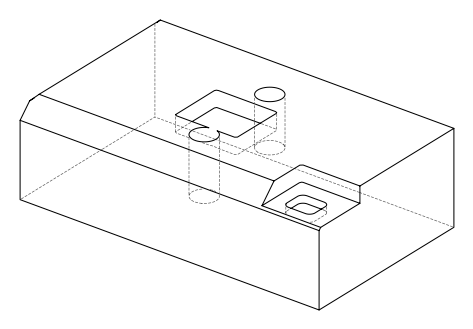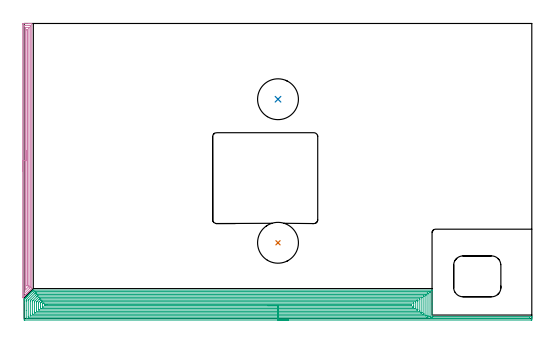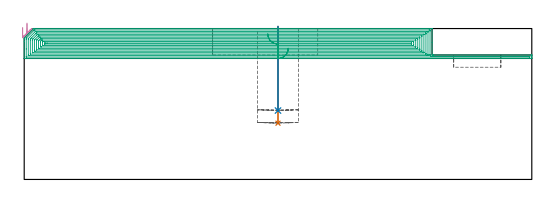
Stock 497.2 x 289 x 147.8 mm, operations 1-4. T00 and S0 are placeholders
(PLAN: 7 operations, 3 tool changes, 196 min)
(1 INDEXABLE_INSERT_DRILL_BLIND_HOLE_FROM_SOLID | STEP1POCKET | NXT0302_035 | 0.38 min | 115821 mm3)
(2 INDEXABLE_INSERT_DRILL_BLIND_HOLE_FROM_SOLID_1 | STEP1POCKET_1 | NXT0302_035 | 0.33 min | 100248 mm3)
(3 AREA_MILL | FG_CHAMFER_SURFACE | UGT0205_001 | 36.92 min | 199825 mm3)
(4 AREA_MILL_1 | FG_CHAMFER_SURFACE_1 | UGT0205_001 | 8.62 min | 10396 mm3)
(5 MILL_CORNER_NOTCH_RECTANGULAR | CORNER_NOTCH_RECTANGULAR | NXT0201_008 | Follow Part, ap 1.5, ae 75% | 74.62 min | 193589 mm3)
(6 MILL_RECTANGULAR_POCKET | POCKET_RECTANGULAR_STRAIGHT | NXT0201_008 | Follow Part, ap 1.5, ae 75% | 73.96 min | 236614 mm3)
(7 MILL_RECTANGULAR_POCKET_1 | POCKET_RECTANGULAR_STRAIGHT_1 | UGT0201_100 | Follow Part, ap 4.5, ae 75% | 1.18 min | 21319 mm3)
(TOOL NXT0302_035 | Index. Insert Drill 40mm [880-D4000L40-05] | D40 PA176 FL200 Z2)
(TOOL UGT0205_001 | Chamfer Mill 20 x 3 x 45 deg. | D20 FL50 Z2)
(TOOL NXT0201_008 | ENDMILL 6mm [2P460-0600-NA 1630] | D6 FL26 Z6)
(TOOL UGT0201_100 | End Mill 18 mm | D18 FL22 Z2)
(OP 1 INDEXABLE_INSERT_DRILL_BLIND_HOLE_FROM_SOLID)
G17 G21 G94 G90
T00 M6
G54
G17 G0 G90 X248.6 Y74.2 S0 M3
G43 Z157.8 H1
G94 G81 G98 Z55.1 F250. R149.8
G80
M5
M2
(OP 2 INDEXABLE_INSERT_DRILL_BLIND_HOLE_FROM_SOLID_1)
G17 G21 G94 G90
T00 M6
G54
G17 G0 G90 X248.6 Y214.8 S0 M3
G43 Z157.8 H1
G94 G81 G98 Z67.5 F250. R149.8
G80
M5
M2
(OP 3 AREA_MILL)
G17 G21 G94 G90
T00 M6
G54
G17 G0 G90 X258.6 Y-1.5 S1061 M3
G43 Z157.8 H0
Z128.5
G94 G1 X258.562 Z127.628 F250.
X258.448 Z126.763
X258.259 Z125.912
X257.997 Z125.08
X257.663 Z124.274
X257.26 Z123.5
X256.792 Z122.764
X256.26 Z122.072
X255.671 Z121.429
X255.028 Z120.84
X254.336 Z120.308
X253.6 Z119.84
X252.826 Z119.437
X252.02 Z119.103
X251.188 Z118.841
X250.336 Z118.652
X249.472 Z118.538
X248.6 Z118.5
X0.622
X0.225 Y-1.496 Z118.502
X0.01 Y-1.492 Z118.506
X0. Y-1.273 Z118.724
Y15.188 Z135.184
Y17.573 Z137.568
Y18.554 Z138.554
X0.01 Y18.9 Z138.899
X0.175 Y19.073 Z139.072
X0.622 Y19.523 Z139.52
X1.327 Y20.227 Z140.227
X1.515 Y20.416 Z140.414
X1.621 Y20.522 Z140.519
X2.212 Y21.112 Z141.111
X2.8 Y21.701 Z141.699
X3.096 Y21.996 Z141.996
X3.749 Y22.65 Z142.649
X4.643 Y23.543 Z143.542
X5.537 Y24.437 Z144.436
X6.43 Y25.33 Z145.33
X7.324 Y26.224 Z146.224
X8.108 Y27.009 Z147.007
X8.217 Y27.119 Z147.115
X8.846 Y27.746 Z147.745
X8.856 Y27.756 Z147.754
X8.899 Y27.797 Z147.787
X9.558 Y27.8 Z147.8
X399.174
X399.491 Y27.795 Z147.791
X399.5 Y27.761 Z147.757
Y14.295 Z134.294
Y1.9 Z121.9
X399.941
X400.068 Y1.905 Z121.895
X400.096 Z121.894
X400.127
X400.155 Y1.908 Z121.891
X400.189 Y1.903 Z121.896
X400.301 Y1.906 Z121.89
X400.302 Y1.905 Z121.889
X400.445 Y1.903 Z121.894
X400.455
X400.515 Y1.904
X400.532 Y1.9 Z121.9
X497.025
X497.19 Y1.897 Z121.888
X497.197 Y1.804 Z121.796
X497.2 Y1.704 Z121.704
Y1.458 Z121.457
Y0.765 Z120.76
Y-0.466 Z119.531
X497.196 Y-1.004 Z118.99
X497.191 Y-1.49 Z118.505
X497.073 Y-1.494 Z118.502
X496.578 Y-1.5 Z118.5
X248.6
Y-0.086 Z119.914
X2.374 Y-0.085 Z119.915
X2.01 Y-0.076 Z119.924
X2.006 Y0.039 Z120.039
X2.001 Y0.284 Z120.284
X2. Y7.805 Z127.805
Y17.093 Z137.093
X2.002 Y17.573 Z137.573
X2.005 Y17.973 Z137.973
X2.017 Y18.458 Z138.458
X2.209 Y18.655 Z138.655
X2.409 Y18.859 Z138.859
X9.558 Y26.008 Z146.008
X9.766 Y26.213 Z146.213
X9.867 Y26.31 Z146.31
X9.928 Y26.366 Z146.366
X10.023 Y26.379 Z146.379
X10.452 Y26.385 Z146.385
X10.486 Y26.386 Z146.386
X396.527
X397.387 Y26.38 Z146.38
X397.428 Y26.379 Z146.379
X397.49 Y26.346 Z146.346
X397.496 Y26.312 Z146.312
X397.5 Y25.535 Z145.535
Y25.423 Z145.423
X397.501 Y2.422 Z122.422
X397.507 Y2.036 Z122.036
X397.512 Y1.843 Z121.843
X397.542 Y1.65 Z121.65
X397.63 Y1.409 Z121.409
X397.758 Y1.22 Z121.22
X397.832 Y1.132 Z121.132
X397.885 Y1.078 Z121.078
X398.247 Y0.799 Z120.799
X398.281 Y0.78 Z120.78
X398.31 Y0.765 Z120.765
X398.589 Y0.649 Z120.649
X398.852 Y0.57 Z120.57
X399.174 Y0.512 Z120.512
X399.449 Y0.493 Z120.493
X399.908 Y0.487 Z120.487
X400.068 Y0.486 Z120.486
X494.791 Y0.485 Z120.485
X495.075 Y0.484 Z120.484
X495.154 Y0.481 Z120.481
X495.187 Y0.479 Z120.479
X495.19 Y0.462 Z120.462
X495.196 Y0.364 Z120.364
X495.19 Y0.054 Z120.054
X495.181 Y-0.079 Z119.921
X494.697 Y-0.086 Z119.914
X248.6
Y1.328 Z121.328
X4.52 Y1.329 Z121.329
X4.196 Y1.33 Z121.33
X4.088 Y1.332 Z121.332
X4.011 Y1.335 Z121.335
X4.007 Y1.456 Z121.456
X4.002 Y1.65 Z121.65
X4. Y1.844 Z121.844
X4.001 Y17.573 Z137.573
X4.002 Y17.766 Z137.766
X4.01 Y17.961 Z137.961
X4.015 Y18.004 Z138.004
X4.03 Y18.023 Z138.023
X4.073 Y18.07 Z138.07
X4.196 Y18.197 Z138.197
X10.65 Y24.65 Z144.65
X10.884 Y24.879 Z144.879
X10.953 Y24.942 Z144.942
X10.979 Y24.965 Z144.965
X11.025 Y24.967 Z144.967
X11.345 Y24.97 Z144.97
X11.914 Y24.971 Z144.971
X12.239 Y24.972 Z144.972
X394.706 Y24.971 Z144.971
X395.277 Y24.97 Z144.97
X395.422 Y24.967 Z144.967
X395.48 Y24.965 Z144.965
X395.496 Y24.753 Z144.753
X395.498 Y24.65 Z144.65
X395.5 Y23.864 Z143.864
Y2.633 Z122.633
X395.501 Y2.534 Z122.534
X395.514 Y1.735 Z121.735
X395.561 Y1.335 Z121.335
X395.355 Y1.333 Z121.333
X395.03 Y1.33 Z121.33
X394.706 Y1.329 Z121.329
X394.137 Y1.328 Z121.328
X248.6
Y2.743 Z122.743
X6.119
X6.063 Y2.745 Z122.745
X6.025 Y2.748 Z122.748
X6.01 Y2.75 Z122.75
X6.008 Y2.771 Z122.771
X6.004 Y2.981 Z122.981
X6. Y3.403 Z123.403
Y16.672 Z136.672
X6.009 Y17.548 Z137.548
X6.031 Y17.573 Z137.573
X6.449 Y17.997 Z137.997
X6.877 Y18.428 Z138.428
X11.33 Y22.881 Z142.881
X11.784 Y23.331 Z143.331
X11.939 Y23.482 Z143.482
X11.996 Y23.535 Z143.535
X12.029 Y23.55 Z143.55
X12.068 Y23.552 Z143.552
X12.239 Y23.556 Z143.556
X12.449 Y23.557 Z143.557
X393.13
X393.338 Y23.555 Z143.555
X393.443 Y23.553 Z143.553
X393.486 Y23.551 Z143.551
X393.49 Y23.519 Z143.519
X393.498 Y23.192 Z143.192
X393.499 Y22.881 Z142.881
X393.5 Y22.306 Z142.306
Y3.419 Z123.419
X393.497 Y2.847 Z122.847
X393.49 Y2.763 Z122.763
X393.487 Y2.749 Z122.749
X393.473 Y2.747 Z122.747
X393.431 Y2.745 Z122.745
X393.261 Y2.743 Z122.743
X248.6
Y4.157 Z124.157
X8.516 Y4.158 Z124.158
X8.219 Y4.161 Z124.161
X8.024 Y4.164 Z124.164
X8.009 Y4.172 Z124.172
X8.006 Y4.183 Z124.183
X8.003 Y4.21 Z124.21
X8.001 Y4.304 Z124.304
Y16.461 Z136.461
X8.003 Y16.689 Z136.689
X8.009 Y17.017 Z137.017
X8.011 Y17.097 Z137.097
X8.053 Y17.144 Z137.144
X8.126 Y17.222 Z137.222
X8.472 Y17.573 Z137.573
X8.567 Y17.669 Z137.669
X12.239 Y21.341 Z141.341
X12.569 Y21.669 Z141.669
X12.901 Y21.996 Z141.996
X13.019 Y22.109 Z142.109
X13.062 Y22.136 Z142.136
X14.026 Y22.143 Z142.143
X391.28 Y22.142 Z142.142
X391.379 Y22.14 Z142.14
X391.457 Y22.136 Z142.136
X391.491 Y22.133 Z142.133
X391.492 Y22.117 Z142.117
X391.496 Y21.996 Z141.996
X391.5 Y21.632 Z141.632
Y4.824 Z124.824
X391.496 Y4.304 Z124.304
X391.493 Y4.213 Z124.213
X391.491 Y4.173 Z124.173
X391.427 Y4.164 Z124.164
X391.277 Y4.16 Z124.16
X391.132 Y4.158 Z124.158
X390.386 Y4.157 Z124.157
X248.6
Y5.571 Z125.571
X10.958
X10.452 Y5.574 Z125.574
X10.058 Y5.578 Z125.578
X10.01 Y5.581 Z125.581
X10.004 Y5.631 Z125.631
X10.001 Y6.073 Z126.073
X10. Y6.52 Z126.52
Y16.25 Z136.25
X10.003 Y16.47 Z136.47
X10.007 Y16.579 Z136.579
X10.01 Y16.632 Z136.632
X10.047 Y16.689 Z136.689
X10.245 Y16.893 Z136.893
X10.452 Y17.103 Z137.103
X13.8 Y20.451 Z140.451
X14.026 Y20.673 Z140.673
X14.08 Y20.72 Z140.72
X14.124 Y20.723 Z140.723
X14.219 Y20.726 Z140.726
X14.413 Y20.728 Z140.728
X389.417 Y20.729 Z140.729
X389.461 Y20.727 Z140.727
X389.484 Y20.725 Z140.725
X389.49 Y20.724 Z140.724
X389.492 Y20.689 Z140.689
X389.498 Y20.381 Z140.381
X389.5 Y20.227 Z140.227
Y5.919 Z125.919
X389.498 Y5.765 Z125.765
X389.494 Y5.662 Z125.662
X389.49 Y5.585 Z125.585
X389.469 Y5.578 Z125.578
X389.344 Y5.576 Z125.576
X388.957 Y5.572 Z125.572
X388.451 Y5.571 Z125.571
X388.064
X248.6
Y6.985 Z126.985
X12.21 Y6.986 Z126.986
X12.036 Y6.992 Z126.992
X12.009 Y6.999 Z126.999
X12.005 Y7.021 Z127.021
X12.002 Y7.045 Z127.045
X12.001 Y7.071 Z127.071
X12. Y7.194 Z127.194
X12.001 Y16.039 Z136.039
X12.005 Y16.119 Z136.119
X12.01 Y16.18 Z136.18
X12.034 Y16.224 Z136.224
X12.239 Y16.44 Z136.44
X12.363 Y16.565 Z136.565
X12.486 Y16.689 Z136.689
X14.586 Y18.788 Z138.788
X14.92 Y19.122 Z139.122
X15.032 Y19.231 Z139.231
X15.087 Y19.282 Z139.282
X15.116 Y19.307 Z139.307
X15.165 Y19.308 Z139.308
X15.38 Y19.312 Z139.312
X15.813 Y19.315 Z139.315
X15.841
X387.318 Y19.314 Z139.314
X387.423 Y19.312 Z139.312
X387.474 Y19.309 Z139.309
X387.49 Y19.307 Z139.307
X387.5 Y18.458 Z138.458
Y7.842 Z127.842
X387.495 Y7.019 Z127.019
X387.49 Y6.994 Z126.994
X387.473 Y6.991 Z126.991
X387.421 Y6.988 Z126.988
X387.313 Y6.986 Z126.986
X248.6 Y6.985 Z126.985
Y8.399 Z128.399
X14.92 Y8.4 Z128.4
X14.353 Y8.403 Z128.403
X14.026 Y8.407 Z128.407
X14.002 Y8.727 Z128.727
X14.001 Y8.752 Z128.752
Y14.944 Z134.944
X14.026 Y15.774 Z135.774
X14.039 Y15.791 Z135.791
X14.051 Y15.804 Z135.804
X14.483 Y16.236 Z136.236
X15.816 Y17.57 Z137.57
X16.12 Y17.863 Z137.863
X16.143 Y17.884 Z137.884
X16.18 Y17.893 Z137.893
X16.266 Y17.897 Z137.897
X16.377 Y17.899 Z137.899
X16.707 Y17.9 Z137.9
X17.27
X384.546
X384.876 Y17.899 Z137.899
X385.444 Y17.896 Z137.896
X385.479 Y17.894 Z137.894
X385.49 Y17.883 Z137.883
X385.496 Y17.844 Z137.844
X385.499 Y17.573 Z137.573
X385.5 Y16.956 Z136.956
X385.499 Y8.995 Z128.995
X385.496 Y8.727 Z128.727
X385.49 Y8.425 Z128.425
X385.2 Y8.406 Z128.406
X384.876 Y8.403 Z128.403
X384.313 Y8.4 Z128.4
X248.6 Y8.399 Z128.399
Y9.814 Z129.814
X16.707 Y9.815 Z129.815
X16.501 Y9.816 Z129.816
X16.02 Y9.821 Z129.821
X16.003 Y10.308 Z130.308
X16.002 Y10.496 Z130.496
X16. Y11.196 Z131.196
X16.001 Y14.733 Z134.733
X16.006 Y14.919 Z134.919
X16.019 Y15.264 Z135.264
X16.022 Y15.304 Z135.304
X16.041 Y15.333 Z135.333
X16.084 Y15.382 Z135.382
X16.159 Y15.461 Z135.461
X16.707 Y16.011 Z136.011
X17.049 Y16.349 Z136.349
X17.131 Y16.427 Z136.427
X17.18 Y16.472 Z136.472
X17.257 Y16.479 Z136.479
X17.6 Y16.484 Z136.484
X17.806 Y16.485 Z136.485
X383.294 Y16.486 Z136.486
X383.443 Y16.484 Z136.484
X383.479 Y16.482 Z136.482
X383.49 Y16.48 Z136.48
X383.493 Y16.47 Z136.47
X383.497 Y16.438 Z136.438
X383.5 Y16.282 Z136.282
Y10.09 Z130.09
X383.497 Y9.954 Z129.954
X383.492 Y9.846 Z129.846
X383.489 Y9.82 Z129.82
X383.476 Y9.818 Z129.818
X383.434 Y9.816 Z129.816
X383.089 Y9.814 Z129.814
X382.885
X248.6
Y11.228 Z131.228
X18.494
X18.34 Y11.23 Z131.23
X18.032 Y11.235 Z131.235
X18.008 Y11.237 Z131.237
X18.006 Y11.245 Z131.245
X18.002 Y11.268 Z131.268
X18.001 Y11.311 Z131.311
X18. Y11.381 Z131.381
X18.001 Y14.523 Z134.523
X18.006 Y14.721 Z134.721
X18.01 Y14.819 Z134.819
X18.023 Y14.865 Z134.865
X18.074 Y14.919 Z134.919
X18.212 Y15.055 Z135.055
X18.346 Y15.065 Z135.065
X18.494 Y15.068 Z135.068
X19.234 Y15.072 Z135.072
X19.388
X381.148 Y15.071 Z135.071
X381.302 Y15.07 Z135.07
X381.455 Y15.066 Z135.066
X381.49 Y15.065 Z135.065
X381.494 Y15.036 Z135.036
X381.498 Y14.985 Z134.985
X381.499 Y14.919 Z134.919
X381.5 Y14.723 Z134.723
Y12.265 Z132.265
Y12.069 Z132.069
X381.496 Y11.381 Z131.381
X381.493 Y11.283 Z131.283
X381.49 Y11.24 Z131.24
X381.45 Y11.234 Z131.234
X381.302 Y11.232 Z131.232
X380.562 Y11.228 Z131.228
X380.408
X248.6
Y12.642 Z132.642
X20.281 Y12.643 Z132.643
X20.11 Y12.644 Z132.644
X20.049 Y12.646 Z132.646
X20.021 Y12.648 Z132.648
X20.01 Y12.687 Z132.687
X20.006 Y12.872 Z132.872
X20.005 Y13.15 Z133.15
X20.009 Y13.419 Z133.419
X20.034 Y13.651 Z133.651
X20.281 Y13.654 Z133.654
X20.663 Y13.657 Z133.657
X22.449 Y13.658 Z133.658
X379.355 Y13.657 Z133.657
X379.413 Y13.656 Z133.656
X379.473 Y13.653 Z133.653
X379.488 Y13.651 Z133.651
X379.491 Y13.634 Z133.634
X379.495 Y13.582 Z133.582
X379.5 Y13.165 Z133.165
Y13.15 Z133.15
X379.492 Y12.715 Z132.715
X379.49 Y12.663 Z132.663
X379.479 Y12.649 Z132.649
X379.441 Y12.647 Z132.647
X379.305 Y12.644 Z132.644
X379.134 Y12.643 Z132.643
X248.6 Y12.642 Z132.642
X247.728 Z132.68
X246.864 Z132.794
X246.012 Z132.983
X245.18 Z133.245
X244.374 Z133.579
X243.6 Z133.982
X242.864 Z134.451
X242.172 Z134.982
X241.529 Z135.571
X240.94 Z136.214
X240.408 Z136.906
X239.94 Z137.642
X239.537 Z138.416
X239.203 Z139.222
X238.941 Z140.054
X238.752 Z140.906
X238.638 Z141.771
X238.6 Z142.642
G0 Z157.8
M5
M2
(OP 4 AREA_MILL_1)
G17 G21 G94 G90
T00 M6
G54
G17 G0 G90 X-1.5 Y144.7 S1061 M3
G43 Z157.8 H0
Z148.9
G94 G1 Y144.738 Z148.028 F250.
Y144.852 Z147.164
Y145.041 Z146.312
Y145.303 Z145.48
Y145.637 Z144.674
Y146.04 Z143.9
Y146.508 Z143.164
Y147.039 Z142.472
Y147.629 Z141.829
Y148.272 Z141.24
Y148.964 Z140.708
Y149.7 Z140.24
Y150.474 Z139.837
Y151.28 Z139.503
Y152.112 Z139.241
Y152.963 Z139.052
Y153.828 Z138.938
Y154.7 Z138.9
Y287.959
X-1.499 Y288.371 Z138.901
X-1.495 Y288.848 Z138.903
X-1.492 Y288.991 Z138.906
X-1.024 Y289. Z139.373
X4.275 Z144.669
X5.682 Z146.078
X6.041 Z146.436
X6.759 Z147.159
X7.013 Z147.413
X7.387 Y288.993 Z147.778
X7.397 Y288.991 Z147.788
X7.4 Y288.818 Z147.8
Y29.97
X7.396 Y29.3 Z147.788
X7.372 Y29.272 Z147.77
X7.366 Y29.265 Z147.764
X5.835 Y27.735 Z146.234
X4.494 Y26.393 Z144.893
X3.153 Y25.052 Z143.552
X2.706 Y24.605 Z143.104
X2.259 Y24.158 Z142.658
X1.812 Y23.711 Z142.21
X1.266 Y23.165 Z141.665
X1.036 Y22.935 Z141.433
X0.918 Y22.817 Z141.316
X0.404 Y22.303 Z140.803
X0.153 Y22.051 Z140.55
X0.024 Y21.923 Z140.421
X-0.458 Y21.442 Z139.942
X-0.73 Y21.168 Z139.666
X-1.318 Y20.582 Z139.081
X-1.466 Y20.441 Z138.933
X-1.497 Y20.415 Z138.902
X-1.5 Y20.616 Z138.9
Y154.7
X-0.086 Z140.314
X-0.085 Y286.526 Z140.315
X-0.084 Y286.583 Z140.316
X-0.075 Y286.99 Z140.325
X0.332 Y286.998 Z140.732
X0.742 Y286.999 Z141.142
X1.213 Y287. Z141.613
X4.746 Z145.146
X5.158 Y286.999 Z145.558
X5.632 Y286.997 Z146.032
X5.871 Y286.99 Z146.271
X5.979 Y286.971 Z146.379
X5.985 Y286.64 Z146.385
Y286.583
Y30.864
X5.981 Y30.445 Z146.381
X5.979 Y30.345 Z146.379
X5.925 Y30.285 Z146.325
X5.83 Y30.184 Z146.23
X5.62 Y29.97 Z146.02
X-0.043 Y24.307 Z140.357
X-0.059 Y24.293 Z140.341
X-0.075 Y24.281 Z140.325
X-0.079 Z140.321
X-0.081 Y24.299 Z140.319
X-0.085 Y24.549 Z140.315
X-0.086 Y24.605 Z140.314
Y154.7
X1.328 Z141.728
Y284.201
X1.329 Y284.795 Z141.729
X1.331 Y284.945 Z141.731
X1.334 Y284.98 Z141.734
X1.336 Y284.99 Z141.736
X1.355 Y284.993 Z141.755
X1.424 Y284.999 Z141.824
X4.275 Z144.675
X4.477 Y284.997 Z144.877
X4.535 Y284.994 Z144.935
X4.565 Y284.99 Z144.965
X4.566 Y284.974 Z144.966
X4.569 Y284.895 Z144.969
X4.571 Y284.795 Z144.971
Y284.494
Y32.352
X4.568 Y31.758 Z144.968
X4.565 Y31.464 Z144.965
X4.559 Y31.37 Z144.959
X4.498 Y31.306 Z144.898
X4.275 Y31.075 Z144.675
X1.505 Y28.304 Z141.905
X1.381 Y28.182 Z141.781
X1.36 Y28.165 Z141.76
X1.343 Y28.152 Z141.743
X1.335 Y28.182 Z141.735
X1.333 Y28.222 Z141.733
X1.33 Y28.481 Z141.73
X1.329 Y29.076 Z141.729
X1.328 Y29.376 Z141.728
Y154.7
X2.743 Z143.143
Y282.349
X2.745 Y282.767 Z143.145
X2.75 Y282.978 Z143.15
X2.752 Y282.991 Z143.152
X2.76 Y282.994 Z143.16
X2.787 Y282.998 Z143.187
X2.841 Y282.999 Z143.241
X2.95 Y283. Z143.35
X3.059 Y282.999 Z143.459
X3.113 Y282.998 Z143.513
X3.14 Y282.994 Z143.54
X3.148 Y282.991 Z143.548
X3.15 Y282.978 Z143.55
X3.154 Y282.769 Z143.554
X3.157 Y282.35 Z143.557
Y282.112
Y32.89
X3.154 Y32.652 Z143.554
X3.15 Y32.444 Z143.55
X3.144 Y32.404 Z143.544
X3.127 Y32.383 Z143.527
X3.099 Y32.351 Z143.499
X2.953 Y32.202 Z143.353
X2.88 Y32.131 Z143.28
X2.787 Y32.044 Z143.187
X2.755 Y32.015 Z143.155
X2.75 Y32.057 Z143.15
X2.747 Y32.138 Z143.147
X2.744 Y32.414 Z143.144
X2.743 Y154.7 Z143.143
Y155.571 Z143.181
Y156.436 Z143.295
Y157.288 Z143.483
Y158.12 Z143.746
Y158.926 Z144.08
Y159.7 Z144.482
Y160.436 Z144.951
Y161.128 Z145.482
Y161.771 Z146.072
Y162.36 Z146.715
Y162.891 Z147.407
Y163.36 Z148.143
Y163.763 Z148.916
Y164.097 Z149.722
Y164.359 Z150.554
Y164.548 Z151.406
Y164.662 Z152.271
Y164.7 Z153.143
G0 Z157.8
M5
M2
